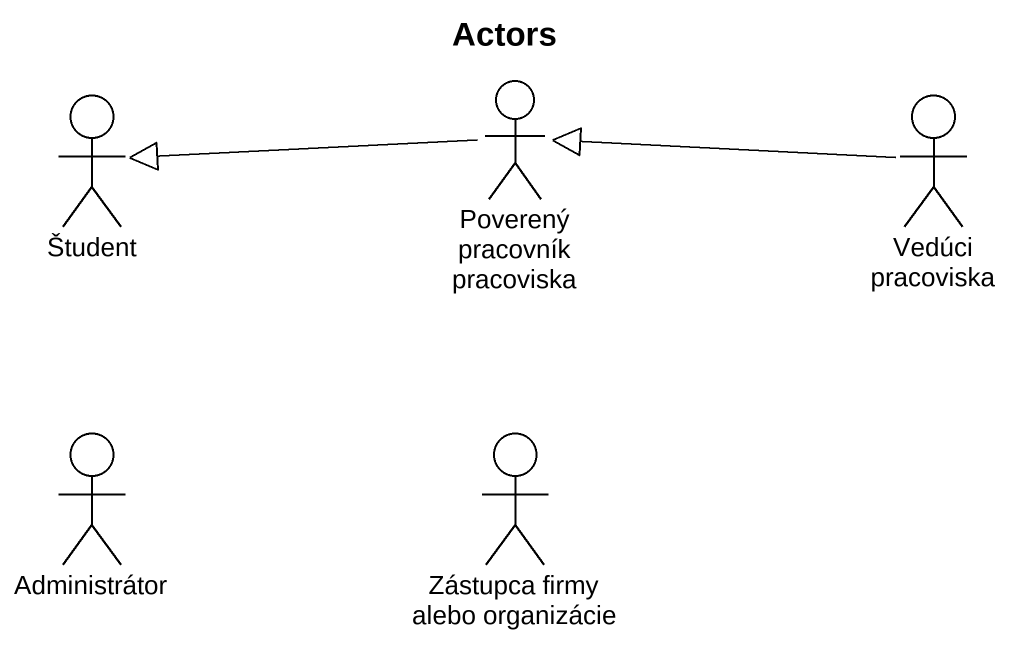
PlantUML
@startuml
title Actors
actor Študent
actor "Poverený pracovník pracoviska" as Poverený_pracovník
actor "Vedúci pracoviska" as Vedúci_pracoviska
actor Administrátor
actor "Zástupca firmy alebo organizácie" as Zástupca_firmy_alebo
Poverený_pracovník -left-|> Študent
Vedúci_pracoviska -left-|> Poverený_pracovník
@enduml
